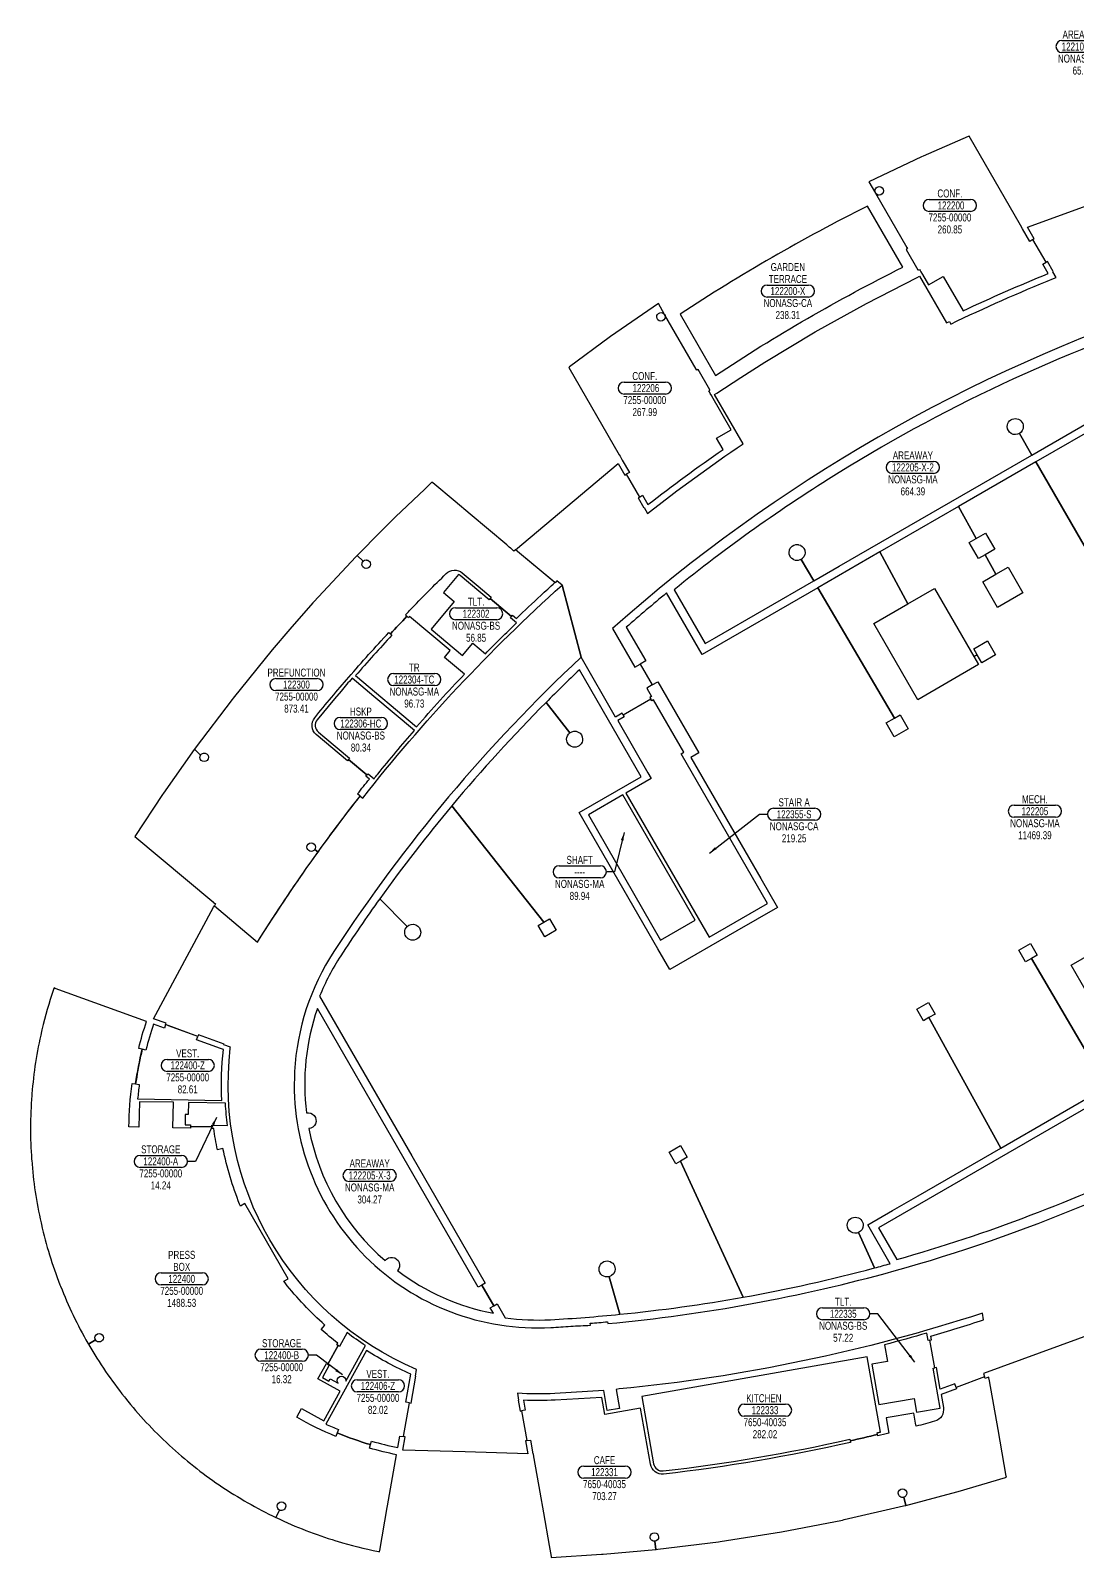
# Model space of a CAD drawing. Extents: x -1739 to 1408, y 4945 to 7308.
# Drawn here: x -1739 to -169, y 4945 to 7235 of the extents above; entities that cross this region are included whole.
import ezdxf
from ezdxf.enums import TextEntityAlignment as Align

# ---------------------------------------------------------------- set-up
doc = ezdxf.new("R2010")
doc.units = 0
doc.header["$LTSCALE"] = 48
doc.header["$MEASUREMENT"] = 0
doc.layers.get('0').update_dxf_attribs({"linetype": 'CONTINUOUS'})
for name, color, linetype in [('AREA', 3, 'CONTINUOUS'), ('AREA2', 1, 'CONTINUOUS'), ('COSTC', 6, 'CONTINUOUS'), ('PLINE2', 5, 'CONTINUOUS'), ('ROOMNA', 4, 'CONTINUOUS'), ('ROOMNO', 4, 'CONTINUOUS'), ('ROOMOV', 4, 'CONTINUOUS')]:
    doc.layers.add(name, color=color, linetype=linetype)
doc.dimstyles.get("Standard").update_dxf_attribs({"dimtxt": 0.18, "dimasz": 12, "dimexe": 0.18, "dimexo": 0.0625, "dimgap": 0.09, "dimtad": 0, "dimtih": 1, "dimtoh": 1, "dimdec": 4, "dimzin": 0, "dimtxsty": 'STANDARD', "dimcen": 0.09, "dimazin": 3, "dimtfac": 1, "dimtdec": 4, "dimtofl": 0, "dimtmove": 0, "dimatfit": 3, "dimtolj": 1, "dimtzin": 0})

# ---------------------------------------------------------------- blocks, each defined once
blk = doc.blocks.new('ROOM')
at = {"layer": 'ROOMOV'}
for p, q in [((-31, 9), (31, 9)), ((31, -9), (-31, -9))]:
    blk.add_line(p, q, dxfattribs=at)
for centre, start, end in [((-31, 0), 90, 270), ((31, 0), 270, 90)]:
    blk.add_arc(centre, 9.04, start, end, dxfattribs=at)
at = {"width": 0.75, "flags": 1}
for tag, p in [('FLTYPE', (-60, -48)), ('FLFIN', (-60, -36)), ('USER1', (60, -48)), ('ICRA', (60, -36)), ('FLCOND', (-60, -60)), ('USER2', (60, -60)), ('WLTYPE', (-60, -84)), ('WLFIN', (-60, -72)), ('BLDG', (-24, -84)), ('SITE', (-24, -72)), ('UCODE', (24, -72)), ('UDESC', (24, -84)), ('USER3', (60, -72)), ('USER4', (60, -84)), ('WLCOND', (-60, -96)), ('CLFIN', (-60, -108)), ('COSTCD', (-24, -108)), ('FLR', (-24, -96)), ('FCODE', (24, -96)), ('FDESC', (24, -108)), ('USER5', (60, -96)), ('USER6', (60, -108)), ('CLCOND', (-60, -132)), ('CLTYPE', (-60, -120)), ('DEPTD', (-24, -120)), ('RDES', (-24, -132)), ('CONTACT', (24, -132)), ('DIVISION', (24, -120)), ('USER7', (60, -120)), ('USER8', (60, -132)), ('CLHT', (-60, -144)), ('BASE', (-60, -156)), ('CHDATE', (-24, -144)), ('CBACK', (-24, -156)), ('PRCONTACT', (24, -156)), ('OCCUP', (24, -144)), ('BLOCK2', (60, -156)), ('BLOCK', (60, -144))]:
    blk.add_attdef(tag, text='', height=6, dxfattribs=at).set_placement(p, align=Align.MIDDLE_CENTER)
at = {"layer": 'AREA', "width": 0.75}
blk.add_attdef('AREA', text='', height=12, dxfattribs=at).set_placement((0, -36), align=Align.MIDDLE_CENTER)
at = {"layer": 'AREA2', "width": 0.75}
blk.add_attdef('AREA2', text='', height=12, dxfattribs=at).set_placement((0, -36), align=Align.MIDDLE_CENTER)
at = {"layer": 'COSTC', "width": 0.75}
blk.add_attdef('COSTC', text='', height=12, dxfattribs=at).set_placement((0, -18), align=Align.MIDDLE_CENTER)
at = {"layer": 'ROOMNA', "width": 0.75}
for tag, p in [('RMNAA', (0, 54)), ('RMNAC', (0, 18)), ('RMNAB', (0, 36))]:
    blk.add_attdef(tag, text='', height=12, dxfattribs=at).set_placement(p, align=Align.MIDDLE_CENTER)
at = {"layer": 'ROOMNO', "width": 0.75}
blk.add_attdef('RMNU', text='', height=12, dxfattribs=at).set_placement((0, 0), align=Align.MIDDLE_CENTER)

msp = doc.modelspace()

# ---------------------------------------------------------------- linework, layer by layer
at = {"layer": 'PLINE2', "color": 6}
for points in [[(-235.8, 6921.9), (-240.6, 6919.1), (-251.4, 6937.7), (-251.4, 6937.7), (-254.7, 6943.4), (-254.7, 6943.4), (-331.6, 7076.7), (-332.8, 7076.2), (-400.7, 7046.7), (-402.8, 7045.7), (-481.8, 7008.2), (-472.1, 6991.4), (-471.9, 6991.6, -0.577355), (-466.3, 7001.2, -1), (-466.3, 6988.4, -0.267945), (-471.9, 6991.6), (-472.1, 6991.4), (-424.9, 6909.7), (-424.9, 6909.7), (-424.1, 6908.3), (-425.7, 6907.3), (-425.5, 6906.9), (-425.8, 6906.7), (-408.3, 6876.4), (-408, 6876.6), (-407.7, 6876.2), (-406.1, 6877.1), (-405.2, 6875.6), (-405.2, 6875.6), (-404, 6873.5), (-401.6, 6869.3), (-401.6, 6869.4), (-392.7, 6853.9), (-370.6, 6866.6), (-340.7, 6814.8, -0.013839), (-212.8, 6870.9), (-220.9, 6884.9), (-216.1, 6887.7)], [(-484.1, 6971.9, 0.014872), (-627, 6895, 0.014872), (-765, 6809.8), (-712, 6718, -0.015473), (-574.1, 6803.4, -0.015471), (-431.2, 6880.2)], [(-737.7, 6726.7), (-738, 6726.5), (-738.3, 6726.9), (-739.9, 6726), (-740.8, 6727.5), (-788.2, 6809.6), (-788.4, 6809.4, -0.15168), (-787.3, 6805.8, -1), (-800.1, 6805.8, -0.736593), (-788.4, 6809.4), (-788.2, 6809.6), (-797.6, 6825.9), (-869.6, 6776.2), (-871.5, 6774.9), (-930.7, 6731), (-932, 6730), (-931.9, 6729.8), (-856.3, 6599), (-856.3, 6599), (-855, 6596.8), (-855, 6596.8), (-851.7, 6591), (-851.7, 6591), (-841, 6572.4), (-845.8, 6569.7), (-826, 6535.5), (-821.2, 6538.2), (-813.2, 6524.3, -0.013839), (-700.6, 6607), (-710.3, 6623.8), (-688.3, 6636.5), (-717.4, 6687), (-717.5, 6687.2), (-719.8, 6691.1), (-721, 6693.3), (-721, 6693.3), (-721.9, 6694.8), (-720.3, 6695.7), (-720.5, 6696.2), (-720.2, 6696.4)], [(-1025, 6463.7), (-1080, 6509.8), (-1102.6, 6528.8), (-1136, 6556.8), (-1137.2, 6557.9), (-1138.5, 6556.7), (-1148.1, 6547.6), (-1191.9, 6506), (-1193.5, 6504.4), (-1213.2, 6484.5), (-1249.5, 6448), (-1240.4, 6439.3), (-1239.9, 6439.6), (-1238.3, 6440.7), (-1237.8, 6440.8), (-1235.8, 6441.2), (-1235.3, 6441.1), (-1233.4, 6440.7), (-1232.9, 6440.4), (-1231.3, 6439.3), (-1231, 6438.9), (-1229.9, 6437.3), (-1229.8, 6436.7), (-1229.4, 6434.8), (-1229.5, 6434.3), (-1229.9, 6432.4), (-1230.2, 6431.9), (-1231.3, 6430.3), (-1231.7, 6430), (-1233.4, 6428.9), (-1233.9, 6428.8), (-1235.8, 6428.4), (-1236.3, 6428.5), (-1238.3, 6428.9), (-1238.7, 6429.2), (-1240.3, 6430.3), (-1240.6, 6430.7), (-1241.7, 6432.4), (-1241.8, 6432.9), (-1242.2, 6434.8), (-1242.1, 6435.3), (-1241.7, 6437.3), (-1241.4, 6437.7), (-1240.4, 6439.2), (-1249.5, 6448), (-1249.9, 6447.6), (-1251.6, 6445.8), (-1314.2, 6378.5), (-1315.8, 6376.7), (-1350.1, 6337.2), (-1350.1, 6337.2), (-1376.9, 6306.4), (-1435.5, 6234), (-1437, 6232.2), (-1492.3, 6158.9), (-1493.2, 6157.7), (-1484.3, 6148.5, -0.060576), (-1483.3, 6149.8), (-1483.3, 6149.8), (-1483.3, 6149.8, -0.098485), (-1481.2, 6151.1), (-1481.2, 6151.1), (-1481.2, 6151.1, -0.098484), (-1478.8, 6151.6), (-1478.8, 6151.6), (-1478.8, 6151.6, -0.098485), (-1476.3, 6151.1), (-1476.3, 6151.1), (-1476.3, 6151.1, -0.098486), (-1474.3, 6149.8), (-1474.3, 6149.8), (-1474.3, 6149.8, -0.098489), (-1472.9, 6147.7), (-1472.9, 6147.7), (-1472.9, 6147.7, -0.098491), (-1472.4, 6145.2, -1), (-1485.2, 6145.2), (-1485.2, 6145.2), (-1485.2, 6145.2, -0.098489), (-1484.7, 6147.7), (-1484.7, 6147.7), (-1484.7, 6147.7, -0.037686), (-1484.3, 6148.5), (-1493.2, 6157.7), (-1493.7, 6157), (-1539.7, 6091.5), (-1539.7, 6091.5), (-1541.1, 6089.4), (-1541.1, 6089.5), (-1582.8, 6026.6), (-1467.4, 5930), (-1465.5, 5928.3), (-1465.5, 5928.3, 0.234588), (-1465.3, 5928.1), (-1465.3, 5928.1), (-1462, 5925.4), (-1463.5, 5922.6), (-1398.6, 5868.2, -0.016142), (-1308, 6003.2), (-1313.1, 6006.8, -0.728423), (-1324.7, 6010.5, -1), (-1311.9, 6010.5, -0.157124), (-1313.1, 6006.8), (-1308, 6003.2, -0.010434), (-1244.9, 6087.2), (-1248.7, 6090.4, -0.002812), (-1231.1, 6112.7), (-1236.2, 6117), (-1234.7, 6118.9), (-1262.2, 6142), (-1263.8, 6140.1), (-1310.7, 6179.5, -0.410237), (-1313.1, 6204.6), (-1313.1, 6204.6, -0.007506), (-1262, 6265.4), (-1262, 6265.4, -0.008528), (-1201.7, 6332.6), (-1199.5, 6330.5, -0.003406), (-1174.8, 6356.7), (-1177, 6358.8, -0.000831), (-1171, 6365.2, -0.003837), (-1142.6, 6394.2, -0.003562), (-1115.9, 6420.8, -0.386143), (-1091.7, 6421.8), (-1068.1, 6401.9), (-1048.3, 6385.3), (-1049.9, 6383.5), (-1017.7, 6356.5), (-1016.2, 6358.3), (-1010.5, 6353.6, -0.004975), (-973.9, 6388, -0.002825), (-952.9, 6407.2), (-1011.8, 6456.6), (-1014.2, 6454.6), (-1019.1, 6458.7, 0.262687), (-1019.4, 6459), (-1021.2, 6460.5), (-1021.2, 6460.5), (-1025, 6463.7)], [(-1049.9, 6383.5), (-1051.5, 6381.6), (-1094.9, 6418, 0.053398), (-1097.2, 6419.6), (-1120.1, 6392.2), (-1104, 6378.7), (-1138.5, 6337.5), (-1091.5, 6298.1), (-1076.1, 6316.4), (-1057.1, 6300.6, -0.006552), (-1010.2, 6347), (-1019.3, 6354.6), (-1017.7, 6356.5)], [(-1118.4, 6295.1), (-1109.8, 6305.4), (-1170.7, 6356.6, 0.000255), (-1172.6, 6354.6), (-1174.8, 6356.7, 0.003406), (-1199.5, 6330.5), (-1197.3, 6328.4, 0.007724), (-1251.8, 6267.8), (-1160.3, 6191.1, -0.010591), (-1088.4, 6269.9)], [(-1163.4, 6185.6), (-1224.2, 6236.6), (-1256.8, 6264, 0.002437), (-1273.6, 6244.5), (-1283.3, 6233), (-1309.3, 6201.6, 0.410103), (-1307.6, 6183.2), (-1298, 6175.2), (-1260.7, 6143.9), (-1262.2, 6142), (-1234.7, 6118.9), (-1233.1, 6120.7), (-1224.1, 6113.2, -0.000892), (-1218.4, 6120.1, -0.008493)], [(-467.3, 5439.6), (-439.9, 5392.1, 0.043975), (-46.2, 5541.8, 0.039452), (279.9, 5732.9, 0.040844), (581.6, 5982.1), (575.3, 5993), (580.5, 5996), (562.5, 6027.2), (557.3, 6024.2), (554.3, 6029.4)], [(-1357.5, 5357), (-1359.4, 5359.5), (-1353, 5363.2), (-1418, 5475.8), (-1424.4, 5472.1), (-1425.6, 5475), (-1425.6, 5475, -0.045344), (-1450.6, 5558.4), (-1459, 5556.7, -0.01649), (-1464.4, 5588.5), (-1467.4, 5588.5), (-1467.3, 5591), (-1499.3, 5591.6), (-1499.4, 5589.2), (-1525.6, 5589.7), (-1524.8, 5627.8), (-1575.8, 5628.7), (-1576.6, 5590.7), (-1591.6, 5591, -0.032694), (-1587, 5656), (-1581.6, 5655.3, -0.026839), (-1571.7, 5707.3), (-1577, 5708.7, -0.020935), (-1565.3, 5748.8), (-1565.3, 5748.8), (-1565.3, 5748.8), (-1702.4, 5798.7), (-1704, 5799.3), (-1704.8, 5797.1, 0.02431), (-1722.1, 5736.6), (-1722.7, 5734.2, 0.036628), (-1737.2, 5640.5), (-1737.4, 5638, 0.037074), (-1737.6, 5542.2), (-1737.5, 5540.8, 0.036628), (-1723.5, 5447.1), (-1723, 5444.7, 0.036628), (-1695.2, 5354.1), (-1694.2, 5351.8, 0.036641), (-1653.2, 5266.4), (-1653.2, 5266.4), (-1652.2, 5264.8), (-1641.7, 5271.3, -0.1401), (-1642.7, 5274.7, -1), (-1629.9, 5274.7, -0.754232), (-1641.7, 5271.3), (-1652.2, 5264.8), (-1651.9, 5264.2), (-1651.9, 5264.2, 0.036641), (-1598.5, 5186), (-1597, 5184, 0.03707), (-1531.6, 5113.9), (-1530.6, 5113), (-1530.6, 5113, 0.036726), (-1456.3, 5053.9), (-1456.3, 5053.9), (-1454.3, 5052.6), (-1454.3, 5052.6, 0.037091), (-1371.1, 5005), (-1365.7, 5016.2, -0.287254), (-1369.3, 5021.9, -1), (-1356.5, 5021.9, -0.553695), (-1365.7, 5016.2), (-1371.1, 5005), (-1369.9, 5004.4), (-1369.9, 5004.4, 0.036726), (-1281.4, 4970.1), (-1281.4, 4970.1), (-1279.2, 4969.4), (-1279.2, 4969.4, 0.024552), (-1217.6, 4954.1), (-1215.9, 4953.7), (-1215.5, 4955.5), (-1215.5, 4955.5), (-1204.2, 5020.1), (-1204.2, 5020.1), (-1203.7, 5022.5), (-1203.7, 5022.5), (-1190.2, 5099.1), (-1190.2, 5099.2, -0.020935), (-1230.8, 5109.1), (-1229.3, 5114.4, -0.026839), (-1279.3, 5131.8), (-1281.4, 5126.7, -0.032694), (-1340, 5155.3), (-1332.8, 5168.4), (-1299.4, 5150), (-1274.8, 5194.7), (-1308.2, 5213.1), (-1295.5, 5236.1), (-1293.4, 5234.9), (-1277.9, 5262.9), (-1280, 5264.1), (-1278.6, 5266.7, -0.016491), (-1303.4, 5287.2), (-1297.7, 5293.7, -0.045344)], [(-1309, 5768.5, 0.114056), (-1325.5, 5611.9, -1.060557), (-1321.8, 5588.3, 0.168081), (-1207.5, 5390.3, -1.058918), (-1188.9, 5375.3, 0.11406), (-1045, 5311.3), (-1049.8, 5319.5), (-1044.6, 5322.5), (-1062.6, 5353.7), (-1067.8, 5350.7)], [(-1532.1, 5742.6), (-1536.6, 5744.3), (-1538.5, 5739), (-1554.9, 5745, 0.020801), (-1566.3, 5706), (-1571.7, 5707.3, 0.00548), (-1574.1, 5696.8, 0.021355), (-1581.6, 5655.3), (-1576.1, 5654.6, 0.011097), (-1578.6, 5633), (-1452.3, 5630.7, -0.040277), (-1450, 5706.9), (-1454.2, 5708.4), (-1454.2, 5708.4), (-1490.1, 5721.4), (-1488.2, 5726.7)], [(-1447, 5626.4), (-1502.5, 5627.4), (-1502.9, 5609.4), (-1507.1, 5609.5), (-1507.4, 5594.2), (-1499.3, 5594), (-1499.3, 5591.6), (-1467.3, 5591), (-1467.3, 5593.4), (-1443.8, 5593, -0.017908)], [(-1237.1, 5262.8, -0.017932), (-1264.4, 5282.3), (-1275.8, 5261.7), (-1277.9, 5262.9), (-1293.4, 5234.9), (-1291.2, 5233.7), (-1301.5, 5215), (-1291.7, 5209.6), (-1289.7, 5213.1), (-1277.8, 5206.5, -0.173584), (-1279.3, 5210.5, -1), (-1266.5, 5210.5, -0.041205), (-1266.6, 5209.5)], [(-385.5, 5229.1), (-383.1, 5229.5), (-390.4, 5270.9), (-392.8, 5270.4), (-394.8, 5281.6, -0.006477), (-458.4, 5264.1), (-454, 5239), (-477.6, 5234.9), (-467, 5174.3), (-414, 5183.7), (-410.4, 5163), (-375, 5169.2)], [(-1168.9, 5220, -0.039925), (-1235.4, 5255.7), (-1296.5, 5145.2, 0.010754), (-1277.3, 5136.9), (-1279.3, 5131.8, 0.026839), (-1229.3, 5114.4), (-1227.8, 5119.6, 0.020801), (-1188.3, 5110), (-1185.3, 5127.2), (-1179.8, 5126.3), (-1170.8, 5177), (-1176.3, 5178)], [(-484.5, 5245.9), (-822.5, 5186.3), (-804.7, 5085.6, 0.395507), (-790.3, 5074.9, 0.026865), (-510.5, 5122.4), (-509.9, 5120.1, 0.003969), (-469, 5129.6), (-469.6, 5132, 0.000478), (-464.7, 5133.2)], [(-425, 5041.5, -0.340538), (-429.7, 5035.3), (-426.5, 5023.1), (-350, 5043.3), (-347.8, 5043.9), (-277.1, 5064.8), (-275.5, 5065.3), (-275.8, 5067), (-288.1, 5136.9), (-301, 5210.1), (-301.8, 5214.4), (-302, 5215.7), (-305.2, 5214.6), (-307.5, 5213.7), (-308.3, 5215.8), (-351, 5200.2), (-350.3, 5198.1), (-373.6, 5189.6), (-370.2, 5170.2, -0.390417), (-383.3, 5149.4, -0.002711), (-411, 5141.9), (-411.9, 5146.7), (-411.9, 5146.7), (-414.5, 5161.6), (-455.8, 5154.3), (-451.8, 5131.4, -0.001616), (-468.4, 5127.3), (-469, 5129.6, -0.003969), (-509.9, 5120.1), (-509.3, 5117.7, -0.026873), (-789.7, 5070.1, -0.397774), (-809.5, 5084.9), (-824.4, 5169.1), (-878.1, 5159.7), (-882.6, 5185.2), (-952.6, 5181.1, -0.024956), (-999.8, 5180.8), (-997.2, 5166), (-1000.6, 5165.5), (-1000.6, 5165.3), (-1002.7, 5165), (-994.8, 5120.3), (-989.3, 5121.2), (-985.7, 5100.3), (-985.6, 5100.3), (-984.9, 5096.1), (-984.4, 5093.3), (-975.6, 5042.9), (-970.1, 5012), (-961.5, 4962.8), (-958.6, 4946.7), (-958.3, 4945.1), (-883.1, 4949.8), (-880.6, 4950), (-801.6, 4957), (-803, 4969.5, -0.445464), (-810, 4975.8, -1), (-797.2, 4975.8, -0.383639), (-803, 4969.5), (-801.6, 4957), (-801.1, 4957), (-798.6, 4957.3), (-707.5, 4968.6), (-705.1, 4968.9), (-613.1, 4983.5), (-613.1, 4983.5), (-521.7, 5001.2), (-519.2, 5001.8), (-429.9, 5022.3), (-427.2, 5022.9), (-426.5, 5023.1), (-429.7, 5035.3, -0.491938), (-437.8, 5041.5, -1)]]:
    msp.add_lwpolyline(points, format="xyb", close=True, dxfattribs=at)
for points in [[(-19.6, 6826.1, 0.102254), (-866.6, 6338.2), (-833.1, 6280.2), (-824.8, 6284.9), (-806.8, 6253.7), (-815.1, 6249), (-807.7, 6236.3), (-810.2, 6234.8), (-808.9, 6232.6), (-850.5, 6208.6), (-852, 6211.3), (-861.7, 6205.7), (-913.5, 6295.5), (-942, 6403.5), (-949.8, 6410), (-952.4, 6406.8), (-1011.8, 6456.6), (-857.8, 6585.9), (-847.8, 6568.5), (-845.8, 6569.7), (-826, 6535.5), (-828, 6534.3), (-819.4, 6519.4), (-818.9, 6519.8), (-813.9, 6511, -0.017648), (-670.5, 6615.5), (-691.8, 6652.5), (-713.2, 6689.5), (-713.2, 6689.5), (-709.7, 6691.5), (-673.9, 6714.8), (-638.1, 6738), (-562.5, 6783.4), (-485.5, 6826.1), (-409.4, 6864.9), (-405.8, 6866.9), (-365.3, 6796.7), (-360.9, 6798.8), (-358.8, 6795.1, -0.016739), (-205, 6863.3), (-201, 6864.9), (-206, 6873.6), (-205.5, 6873.8), (-214.1, 6888.8), (-216.1, 6887.7), (-235.8, 6921.9), (-233.9, 6923), (-233.9, 6923), (-243.9, 6940.3), (-59.4, 7007.4)], [(12, 6819.8, 0.06201), (-526.6, 6572.3, 0.031662), (-774, 6396.4), (-727.5, 6315.8), (-713.6, 6323.8), (-564.6, 6409.8), (-583.6, 6442.1), (-584.6, 6441.4), (-585.2, 6441.2), (-587.9, 6440.4), (-588.5, 6440.4), (-591.3, 6440.4), (-591.9, 6440.6), (-594.6, 6441.4), (-595.1, 6441.7), (-597.5, 6443.2), (-597.9, 6443.7), (-599.7, 6445.8), (-600, 6446.4), (-601.1, 6448.9), (-601.2, 6449.5), (-601.6, 6452.3), (-601.1, 6455.7), (-600.9, 6456.2), (-599.7, 6458.8), (-599.3, 6459.2), (-597.5, 6461.4), (-597, 6461.7), (-594.6, 6463.2), (-594, 6463.4), (-591.3, 6464.2), (-590.7, 6464.2), (-587.9, 6464.2), (-587.4, 6464), (-584.6, 6463.2), (-584.1, 6462.9), (-581.8, 6461.4), (-581.4, 6460.9), (-579.5, 6458.8), (-579.3, 6458.3), (-578.1, 6455.7), (-578, 6455.1), (-577.6, 6452.3), (-577.7, 6451.7), (-578.1, 6448.9), (-578.3, 6448.4), (-579.5, 6445.8), (-579.9, 6445.4), (-581.8, 6443.2), (-582.2, 6442.9), (-583.6, 6442.1), (-564.6, 6409.8), (-526.6, 6431.7), (-237.6, 6598.6), (-256.2, 6630.9, -0.577751), (-274.3, 6641.3, -1), (-250.3, 6641.3, -0.267627), (-256.2, 6630.9), (-237.6, 6598.6), (30.6, 6753.5)], [(-118, 6392.1), (-231.5, 6588.3), (-347.5, 6521.3), (-321, 6473.4), (-307, 6481.5), (-293, 6457.2), (-307.5, 6448.9), (-291.4, 6419.8), (-272.9, 6430.5), (-250.8, 6392.1), (-289.1, 6370), (-311.2, 6408.3), (-291.4, 6419.8), (-307.5, 6448.9), (-317.3, 6443.2), (-331.3, 6467.5), (-321, 6473.4), (-347.5, 6521.3), (-465.4, 6453.2), (-423.3, 6375.5), (-383.3, 6398.6), (-324.3, 6296.4), (-319.6, 6298.8), (-324.7, 6307.7), (-303.9, 6319.7), (-291.9, 6298.9), (-312.7, 6286.9), (-319.6, 6298.8), (-324.3, 6296.4), (-317.3, 6284.3), (-408.4, 6231.7), (-474.4, 6346), (-423.3, 6375.5), (-465.4, 6453.2), (-558.5, 6399.5), (-443.6, 6204), (-435.2, 6208.9), (-423.2, 6188.1), (-444, 6176.1), (-456, 6196.9), (-443.6, 6204), (-558.5, 6399.5), (-731.9, 6299.4), (-731.9, 6299.4), (-785.2, 6391.7, 0.008272), (-845.9, 6340.3), (-816.6, 6289.7), (-824.8, 6284.9), (-806.8, 6253.7), (-798.6, 6258.5), (-737.1, 6151.9), (-748.8, 6145.1), (-643.8, 5963.3), (-618.9, 5920.1), (-680, 5884.8), (-780.2, 5827), (-798.2, 5858.2), (-916.2, 6062.6), (-823.5, 6116.1), (-916, 6276.4, 0.00726), (-966, 6227.6), (-930.5, 6181.9, -0.623777), (-911.2, 6172.4, -1), (-935.2, 6172.4, -0.231696), (-930.5, 6181.9), (-966, 6227.6, 0.021811), (-1107.2, 6072.7), (-969.4, 5898.2), (-960.8, 5903.2), (-950.8, 5885.8), (-968.1, 5875.8), (-978.1, 5893.2), (-969.4, 5898.2), (-1107.2, 6072.7, 0.01838), (-1215.4, 5933.1), (-1174.5, 5891.4, -0.664882), (-1154.1, 5882.9, -1), (-1178.1, 5882.9, -0.201287), (-1174.5, 5891.4), (-1215.4, 5933.1, 0.010802), (-1274.1, 5847.4, 0.048485), (-1305.7, 5786.8), (-1167.5, 5547.4), (-1057.4, 5356.7), (-1062.6, 5353.7), (-1044.6, 5322.5), (-1039.4, 5325.5), (-1027.3, 5304.7, 0.048333), (-959.3, 5301.7, 0.010813), (-855.6, 5309.8), (-871.3, 5366.2, -0.496017), (-886.5, 5377.8, -1), (-862.5, 5377.8, -0.336883), (-871.3, 5366.2), (-855.6, 5309.8, 0.019473), (-670.2, 5335.5), (-764.5, 5539.6), (-771.6, 5535.5), (-781.6, 5552.8), (-764.3, 5562.8), (-754.3, 5545.5), (-764.5, 5539.6), (-670.2, 5335.5, 0.020965), (-473.5, 5379.3), (-497.3, 5432.5, -0.543764), (-514.3, 5443.4, -1), (-490.3, 5443.4, -0.295535), (-497.3, 5432.5), (-473.5, 5379.3, 0.002531), (-450, 5385.7), (-483.7, 5444), (-446.4, 5465.5), (-408.1, 5487.6), (-408.1, 5487.6), (-284.1, 5559.2), (-391.8, 5754.8), (-400.1, 5750), (-410.1, 5767.3), (-392.7, 5777.3), (-382.7, 5760), (-391.8, 5754.8), (-284.1, 5559.2), (-124.8, 5651.2), (-238, 5843.6), (-246.8, 5838.5), (-256.8, 5855.8), (-239.5, 5865.8), (-229.5, 5848.5), (-238, 5843.6), (-124.8, 5651.2)], [(-111.5, 5293.4), (-310.2, 5221.1), (-308.3, 5215.8), (-351, 5200.2), (-352.9, 5205.4), (-375, 5197.4), (-380.7, 5229.9), (-383.1, 5229.5), (-390.4, 5270.9), (-388, 5271.3), (-389, 5277.2, 0.008213), (-309.8, 5301.6), (-311.6, 5311.5, -0.054789), (-856.2, 5197.9), (-861, 5197.1), (-856, 5168.5), (-874.2, 5165.4), (-879.4, 5195.4), (-953.1, 5191.1, -0.030161), (-1009.1, 5191.4), (-1007.3, 5181.2), (-1007.8, 5181.1), (-1004.9, 5164.7), (-1002.7, 5165.1), (-994.8, 5120.3), (-997.1, 5119.9), (-993.6, 5100.6), (-1087.3, 5103.4), (-1181.1, 5106.2), (-1177.6, 5125.9), (-1179.8, 5126.3), (-1170.8, 5177), (-1168.6, 5176.6), (-1161.5, 5216.8), (-1162, 5217.1), (-1160.3, 5227.2, -0.333735), (-1439.6, 5709), (-1439.4, 5710.7), (-1449.1, 5714.2), (-1449, 5714.8), (-1487.4, 5728.8), (-1488.2, 5726.7), (-1536.6, 5744.3), (-1535.8, 5746.4), (-1554.6, 5753.2), (-1464.6, 5920.5), (-1463.5, 5922.6), (-1398.6, 5868.2, -0.02658), (-1244.9, 6087.2), (-1240.9, 6084.1, -0.043589), (-942, 6403.5), (-913.5, 6295.5, 0.059919), (-1284.3, 5853.8, 0.131941), (-1343.2, 5674, 0.446679), (-958.7, 5290, 0.003307), (-929.1, 5291.8, -0.007146), (-899.5, 5293.4), (-899.7, 5296.4, 0.002687), (-873.8, 5298.6), (-873.4, 5295.8, 0.044327), (-444.2, 5374.8, 0.125996), (594.1, 5972.4, 0.043611)]]:
    msp.add_lwpolyline(points, format="xyb", dxfattribs=at)
for points in [[(-127.1, 6648.5), (-231.5, 6588.3), (-118, 6392.1)], [(-118.4, 5729.5), (-178.4, 5833.4), (-73.4, 5894.1)]]:
    msp.add_lwpolyline(points, dxfattribs=at)
for points in [[(-763.6, 6150.7), (-759.6, 6153), (-804.9, 6231.4), (-807.4, 6230), (-808.9, 6232.6), (-850.5, 6208.6), (-848.9, 6206), (-858.6, 6200.4), (-813.3, 6122), (-808.3, 6113.3), (-846.3, 6091.4), (-721.6, 5875.5), (-633.9, 5926.2)], [(-850.8, 6088.8), (-902.5, 6058.9), (-794.2, 5871.2), (-742.4, 5901.1)]]:
    msp.add_lwpolyline(points, close=True, dxfattribs=at)

# ---------------------------------------------------------------- block references
at = {"layer": 'ROOMNO'}
ref = msp.add_blockref('ROOM', (-161.3, 7211.3), dxfattribs=at)
ref.add_attrib('RMNU', '122100-X-1', dxfattribs={"height": 12, "width": 0.75}).set_placement((-161.3, 7211.3), align=Align.MIDDLE_CENTER)
ref.add_attrib('RMNAC', 'AREAWAY', dxfattribs={"layer": 'ROOMNA', "height": 12, "width": 0.75}).set_placement((-161.3, 7229.3), align=Align.MIDDLE_CENTER)
ref.add_attrib('COSTC', 'NONASG-MA', dxfattribs={"layer": 'COSTC', "height": 12, "width": 0.75}).set_placement((-161.3, 7193.3), align=Align.MIDDLE_CENTER)
ref.add_attrib('AREA2', '65.97', dxfattribs={"layer": 'AREA2', "height": 12, "width": 0.75}).set_placement((-161.3, 7175.3), align=Align.MIDDLE_CENTER)
ref = msp.add_blockref('ROOM', (-360.4, 6973), dxfattribs=at)
ref.add_attrib('RMNU', ' 122200', dxfattribs={"height": 12, "width": 0.75}).set_placement((-360.4, 6973), align=Align.MIDDLE_CENTER)
ref.add_attrib('RMNAC', 'CONF.', dxfattribs={"layer": 'ROOMNA', "height": 12, "width": 0.75}).set_placement((-360.4, 6991), align=Align.MIDDLE_CENTER)
ref.add_attrib('COSTC', '7255-00000', dxfattribs={"layer": 'COSTC', "height": 12, "width": 0.75}).set_placement((-360.4, 6955), align=Align.MIDDLE_CENTER)
ref.add_attrib('AREA2', '260.85', dxfattribs={"layer": 'AREA2', "height": 12, "width": 0.75}).set_placement((-360.4, 6937), align=Align.MIDDLE_CENTER)
ref = msp.add_blockref('ROOM', (-603.4, 6844.6), dxfattribs=at)
ref.add_attrib('RMNU', '122200-X', dxfattribs={"height": 12, "width": 0.75}).set_placement((-603.4, 6844.6), align=Align.MIDDLE_CENTER)
ref.add_attrib('RMNAB', 'GARDEN', dxfattribs={"layer": 'ROOMNA', "height": 12, "width": 0.75}).set_placement((-603.4, 6880.6), align=Align.MIDDLE_CENTER)
ref.add_attrib('RMNAC', 'TERRACE', dxfattribs={"layer": 'ROOMNA', "height": 12, "width": 0.75}).set_placement((-603.4, 6862.6), align=Align.MIDDLE_CENTER)
ref.add_attrib('COSTC', 'NONASG-CA', dxfattribs={"layer": 'COSTC', "height": 12, "width": 0.75}).set_placement((-603.4, 6826.6), align=Align.MIDDLE_CENTER)
ref.add_attrib('AREA2', '238.31', dxfattribs={"layer": 'AREA2', "height": 12, "width": 0.75}).set_placement((-603.4, 6808.6), align=Align.MIDDLE_CENTER)
ref = msp.add_blockref('ROOM', (-818, 6699.1), dxfattribs=at)
ref.add_attrib('RMNU', ' 122206', dxfattribs={"height": 12, "width": 0.75}).set_placement((-818, 6699.1), align=Align.MIDDLE_CENTER)
ref.add_attrib('RMNAC', 'CONF.', dxfattribs={"layer": 'ROOMNA', "height": 12, "width": 0.75}).set_placement((-818, 6717.1), align=Align.MIDDLE_CENTER)
ref.add_attrib('COSTC', '7255-00000', dxfattribs={"layer": 'COSTC', "height": 12, "width": 0.75}).set_placement((-818, 6681.1), align=Align.MIDDLE_CENTER)
ref.add_attrib('AREA2', '267.99', dxfattribs={"layer": 'AREA2', "height": 12, "width": 0.75}).set_placement((-818, 6663.1), align=Align.MIDDLE_CENTER)
ref = msp.add_blockref('ROOM', (-415.9, 6580.1), dxfattribs=at)
ref.add_attrib('RMNU', '122205-X-2', dxfattribs={"height": 12, "width": 0.75}).set_placement((-415.9, 6580.1), align=Align.MIDDLE_CENTER)
ref.add_attrib('RMNAC', 'AREAWAY', dxfattribs={"layer": 'ROOMNA', "height": 12, "width": 0.75}).set_placement((-415.9, 6598.1), align=Align.MIDDLE_CENTER)
ref.add_attrib('COSTC', 'NONASG-MA', dxfattribs={"layer": 'COSTC', "height": 12, "width": 0.75}).set_placement((-415.9, 6562.1), align=Align.MIDDLE_CENTER)
ref.add_attrib('AREA2', '664.39', dxfattribs={"layer": 'AREA2', "height": 12, "width": 0.75}).set_placement((-415.9, 6544.1), align=Align.MIDDLE_CENTER)
ref = msp.add_blockref('ROOM', (-1071, 6360.6), dxfattribs=at)
ref.add_attrib('RMNU', '122302', dxfattribs={"height": 12, "width": 0.75}).set_placement((-1071, 6360.6), align=Align.MIDDLE_CENTER)
ref.add_attrib('RMNAC', 'TLT.', dxfattribs={"layer": 'ROOMNA', "height": 12, "width": 0.75}).set_placement((-1071, 6378.6), align=Align.MIDDLE_CENTER)
ref.add_attrib('COSTC', 'NONASG-BS', dxfattribs={"layer": 'COSTC', "height": 12, "width": 0.75}).set_placement((-1071, 6342.6), align=Align.MIDDLE_CENTER)
ref.add_attrib('AREA2', '56.85', dxfattribs={"layer": 'AREA2', "height": 12, "width": 0.75}).set_placement((-1071, 6324.6), align=Align.MIDDLE_CENTER)
ref = msp.add_blockref('ROOM', (-1340.4, 6254.3), dxfattribs=at)
ref.add_attrib('RMNU', '122300', dxfattribs={"height": 12, "width": 0.75}).set_placement((-1340.4, 6254.3), align=Align.MIDDLE_CENTER)
ref.add_attrib('RMNAC', 'PREFUNCTION', dxfattribs={"layer": 'ROOMNA', "height": 12, "width": 0.75}).set_placement((-1340.4, 6272.3), align=Align.MIDDLE_CENTER)
ref.add_attrib('COSTC', '7255-00000', dxfattribs={"layer": 'COSTC', "height": 12, "width": 0.75}).set_placement((-1340.4, 6236.3), align=Align.MIDDLE_CENTER)
ref.add_attrib('AREA2', '873.41', dxfattribs={"layer": 'AREA2', "height": 12, "width": 0.75}).set_placement((-1340.4, 6218.3), align=Align.MIDDLE_CENTER)
ref = msp.add_blockref('ROOM', (-1163.7, 6261.9), dxfattribs=at)
ref.add_attrib('RMNU', '122304-TC', dxfattribs={"height": 12, "width": 0.75}).set_placement((-1163.7, 6261.9), align=Align.MIDDLE_CENTER)
ref.add_attrib('RMNAC', 'TR', dxfattribs={"layer": 'ROOMNA', "height": 12, "width": 0.75}).set_placement((-1163.7, 6279.9), align=Align.MIDDLE_CENTER)
ref.add_attrib('COSTC', 'NONASG-MA', dxfattribs={"layer": 'COSTC', "height": 12, "width": 0.75}).set_placement((-1163.7, 6243.9), align=Align.MIDDLE_CENTER)
ref.add_attrib('AREA2', '96.73', dxfattribs={"layer": 'AREA2', "height": 12, "width": 0.75}).set_placement((-1163.7, 6225.9), align=Align.MIDDLE_CENTER)
ref = msp.add_blockref('ROOM', (-1243.8, 6195.9), dxfattribs=at)
ref.add_attrib('RMNU', '122306-HC', dxfattribs={"height": 12, "width": 0.75}).set_placement((-1243.8, 6195.9), align=Align.MIDDLE_CENTER)
ref.add_attrib('RMNAC', 'HSKP', dxfattribs={"layer": 'ROOMNA', "height": 12, "width": 0.75}).set_placement((-1243.8, 6213.9), align=Align.MIDDLE_CENTER)
ref.add_attrib('COSTC', 'NONASG-BS', dxfattribs={"layer": 'COSTC', "height": 12, "width": 0.75}).set_placement((-1243.8, 6177.9), align=Align.MIDDLE_CENTER)
ref.add_attrib('AREA2', '80.34', dxfattribs={"layer": 'AREA2', "height": 12, "width": 0.75}).set_placement((-1243.8, 6159.9), align=Align.MIDDLE_CENTER)
ref = msp.add_blockref('ROOM', (-594, 6059.8), dxfattribs=at)
ref.add_attrib('RMNU', '122355-S', dxfattribs={"height": 12, "width": 0.75}).set_placement((-594, 6059.8), align=Align.MIDDLE_CENTER)
ref.add_attrib('RMNAC', 'STAIR A', dxfattribs={"layer": 'ROOMNA', "height": 12, "width": 0.75}).set_placement((-594, 6077.8), align=Align.MIDDLE_CENTER)
ref.add_attrib('COSTC', 'NONASG-CA', dxfattribs={"layer": 'COSTC', "height": 12, "width": 0.75}).set_placement((-594, 6041.8), align=Align.MIDDLE_CENTER)
ref.add_attrib('AREA2', '219.25', dxfattribs={"layer": 'AREA2', "height": 12, "width": 0.75}).set_placement((-594, 6023.8), align=Align.MIDDLE_CENTER)
ref = msp.add_blockref('ROOM', (-232.9, 6064.4), dxfattribs=at)
ref.add_attrib('RMNU', '122205', dxfattribs={"height": 12, "width": 0.75}).set_placement((-232.9, 6064.4), align=Align.MIDDLE_CENTER)
ref.add_attrib('RMNAC', 'MECH.', dxfattribs={"layer": 'ROOMNA', "height": 12, "width": 0.75}).set_placement((-232.9, 6082.4), align=Align.MIDDLE_CENTER)
ref.add_attrib('COSTC', 'NONASG-MA', dxfattribs={"layer": 'COSTC', "height": 12, "width": 0.75}).set_placement((-232.9, 6046.4), align=Align.MIDDLE_CENTER)
ref.add_attrib('AREA2', '11469.39', dxfattribs={"layer": 'AREA2', "height": 12, "width": 0.75}).set_placement((-232.9, 6028.4), align=Align.MIDDLE_CENTER)
ref = msp.add_blockref('ROOM', (-915.6, 5973.4), dxfattribs=at)
ref.add_attrib('RMNU', '----', dxfattribs={"height": 12, "width": 0.75}).set_placement((-915.6, 5973.4), align=Align.MIDDLE_CENTER)
ref.add_attrib('RMNAC', 'SHAFT', dxfattribs={"layer": 'ROOMNA', "height": 12, "width": 0.75}).set_placement((-915.6, 5991.4), align=Align.MIDDLE_CENTER)
ref.add_attrib('COSTC', 'NONASG-MA', dxfattribs={"layer": 'COSTC', "height": 12, "width": 0.75}).set_placement((-915.6, 5955.4), align=Align.MIDDLE_CENTER)
ref.add_attrib('AREA2', '89.94', dxfattribs={"layer": 'AREA2', "height": 12, "width": 0.75}).set_placement((-915.6, 5937.4), align=Align.MIDDLE_CENTER)
ref = msp.add_blockref('ROOM', (-1503.5, 5683.2), dxfattribs=at)
ref.add_attrib('RMNU', '122400-Z', dxfattribs={"height": 12, "width": 0.75}).set_placement((-1503.5, 5683.2), align=Align.MIDDLE_CENTER)
ref.add_attrib('RMNAC', 'VEST.', dxfattribs={"layer": 'ROOMNA', "height": 12, "width": 0.75}).set_placement((-1503.5, 5701.2), align=Align.MIDDLE_CENTER)
ref.add_attrib('COSTC', '7255-00000', dxfattribs={"layer": 'COSTC', "height": 12, "width": 0.75}).set_placement((-1503.5, 5665.2), align=Align.MIDDLE_CENTER)
ref.add_attrib('AREA2', '82.61', dxfattribs={"layer": 'AREA2', "height": 12, "width": 0.75}).set_placement((-1503.5, 5647.2), align=Align.MIDDLE_CENTER)
ref = msp.add_blockref('ROOM', (-1543.9, 5539.2), dxfattribs=at)
ref.add_attrib('RMNU', '122400-A', dxfattribs={"height": 12, "width": 0.75}).set_placement((-1543.9, 5539.2), align=Align.MIDDLE_CENTER)
ref.add_attrib('RMNAC', 'STORAGE', dxfattribs={"layer": 'ROOMNA', "height": 12, "width": 0.75}).set_placement((-1543.9, 5557.2), align=Align.MIDDLE_CENTER)
ref.add_attrib('COSTC', '7255-00000', dxfattribs={"layer": 'COSTC', "height": 12, "width": 0.75}).set_placement((-1543.9, 5521.2), align=Align.MIDDLE_CENTER)
ref.add_attrib('AREA2', '14.24', dxfattribs={"layer": 'AREA2', "height": 12, "width": 0.75}).set_placement((-1543.9, 5503.2), align=Align.MIDDLE_CENTER)
ref = msp.add_blockref('ROOM', (-1230.6, 5518.1), dxfattribs=at)
ref.add_attrib('RMNU', '122205-X-3', dxfattribs={"height": 12, "width": 0.75}).set_placement((-1230.6, 5518.1), align=Align.MIDDLE_CENTER)
ref.add_attrib('RMNAC', 'AREAWAY', dxfattribs={"layer": 'ROOMNA', "height": 12, "width": 0.75}).set_placement((-1230.6, 5536.1), align=Align.MIDDLE_CENTER)
ref.add_attrib('COSTC', 'NONASG-MA', dxfattribs={"layer": 'COSTC', "height": 12, "width": 0.75}).set_placement((-1230.6, 5500.1), align=Align.MIDDLE_CENTER)
ref.add_attrib('AREA2', '304.27', dxfattribs={"layer": 'AREA2', "height": 12, "width": 0.75}).set_placement((-1230.6, 5482.1), align=Align.MIDDLE_CENTER)
ref = msp.add_blockref('ROOM', (-1512.5, 5363), dxfattribs=at)
ref.add_attrib('RMNU', '122400', dxfattribs={"height": 12, "width": 0.75}).set_placement((-1512.5, 5363), align=Align.MIDDLE_CENTER)
ref.add_attrib('RMNAB', 'PRESS', dxfattribs={"layer": 'ROOMNA', "height": 12, "width": 0.75}).set_placement((-1512.5, 5399), align=Align.MIDDLE_CENTER)
ref.add_attrib('RMNAC', 'BOX', dxfattribs={"layer": 'ROOMNA', "height": 12, "width": 0.75}).set_placement((-1512.5, 5381), align=Align.MIDDLE_CENTER)
ref.add_attrib('COSTC', '7255-00000', dxfattribs={"layer": 'COSTC', "height": 12, "width": 0.75}).set_placement((-1512.5, 5345), align=Align.MIDDLE_CENTER)
ref.add_attrib('AREA2', '1488.53', dxfattribs={"layer": 'AREA2', "height": 12, "width": 0.75}).set_placement((-1512.5, 5327), align=Align.MIDDLE_CENTER)
ref = msp.add_blockref('ROOM', (-520.4, 5310.6), dxfattribs=at)
ref.add_attrib('RMNU', '122335', dxfattribs={"height": 12, "width": 0.75}).set_placement((-520.4, 5310.6), align=Align.MIDDLE_CENTER)
ref.add_attrib('RMNAC', 'TLT.', dxfattribs={"layer": 'ROOMNA', "height": 12, "width": 0.75}).set_placement((-520.4, 5328.6), align=Align.MIDDLE_CENTER)
ref.add_attrib('COSTC', 'NONASG-BS', dxfattribs={"layer": 'COSTC', "height": 12, "width": 0.75}).set_placement((-520.4, 5292.6), align=Align.MIDDLE_CENTER)
ref.add_attrib('AREA2', '57.22', dxfattribs={"layer": 'AREA2', "height": 12, "width": 0.75}).set_placement((-520.4, 5274.6), align=Align.MIDDLE_CENTER)
ref = msp.add_blockref('ROOM', (-1362.6, 5248.5), dxfattribs=at)
ref.add_attrib('RMNU', '122400-B', dxfattribs={"height": 12, "width": 0.75}).set_placement((-1362.6, 5248.5), align=Align.MIDDLE_CENTER)
ref.add_attrib('RMNAC', 'STORAGE', dxfattribs={"layer": 'ROOMNA', "height": 12, "width": 0.75}).set_placement((-1362.6, 5266.5), align=Align.MIDDLE_CENTER)
ref.add_attrib('COSTC', '7255-00000', dxfattribs={"layer": 'COSTC', "height": 12, "width": 0.75}).set_placement((-1362.6, 5230.5), align=Align.MIDDLE_CENTER)
ref.add_attrib('AREA2', '16.32', dxfattribs={"layer": 'AREA2', "height": 12, "width": 0.75}).set_placement((-1362.6, 5212.5), align=Align.MIDDLE_CENTER)
ref = msp.add_blockref('ROOM', (-1218.2, 5202.5), dxfattribs=at)
ref.add_attrib('RMNU', '122406-Z', dxfattribs={"height": 12, "width": 0.75}).set_placement((-1218.2, 5202.5), align=Align.MIDDLE_CENTER)
ref.add_attrib('RMNAC', 'VEST.', dxfattribs={"layer": 'ROOMNA', "height": 12, "width": 0.75}).set_placement((-1218.2, 5220.5), align=Align.MIDDLE_CENTER)
ref.add_attrib('COSTC', '7255-00000', dxfattribs={"layer": 'COSTC', "height": 12, "width": 0.75}).set_placement((-1218.2, 5184.5), align=Align.MIDDLE_CENTER)
ref.add_attrib('AREA2', '82.02', dxfattribs={"layer": 'AREA2', "height": 12, "width": 0.75}).set_placement((-1218.2, 5166.5), align=Align.MIDDLE_CENTER)
ref = msp.add_blockref('ROOM', (-637.7, 5166), dxfattribs=at)
ref.add_attrib('RMNU', '122333', dxfattribs={"height": 12, "width": 0.75}).set_placement((-637.7, 5166), align=Align.MIDDLE_CENTER)
ref.add_attrib('RMNAC', 'KITCHEN ', dxfattribs={"layer": 'ROOMNA', "height": 12, "width": 0.75}).set_placement((-637.7, 5184), align=Align.MIDDLE_CENTER)
ref.add_attrib('COSTC', '7650-40035', dxfattribs={"layer": 'COSTC', "height": 12, "width": 0.75}).set_placement((-637.7, 5148), align=Align.MIDDLE_CENTER)
ref.add_attrib('AREA2', '282.02', dxfattribs={"layer": 'AREA2', "height": 12, "width": 0.75}).set_placement((-637.7, 5130), align=Align.MIDDLE_CENTER)
ref = msp.add_blockref('ROOM', (-878.4, 5073.1), dxfattribs=at)
ref.add_attrib('RMNU', '122331', dxfattribs={"height": 12, "width": 0.75}).set_placement((-878.4, 5073.1), align=Align.MIDDLE_CENTER)
ref.add_attrib('RMNAC', 'CAFE', dxfattribs={"layer": 'ROOMNA', "height": 12, "width": 0.75}).set_placement((-878.4, 5091.1), align=Align.MIDDLE_CENTER)
ref.add_attrib('COSTC', '7650-40035', dxfattribs={"layer": 'COSTC', "height": 12, "width": 0.75}).set_placement((-878.4, 5055.1), align=Align.MIDDLE_CENTER)
ref.add_attrib('AREA2', '703.27', dxfattribs={"layer": 'AREA2', "height": 12, "width": 0.75}).set_placement((-878.4, 5037.1), align=Align.MIDDLE_CENTER)

# ---------------------------------------------------------------- leaders
for points in [[(-721, 6001.6), (-646, 6059.8), (-634, 6059.8)], [(-849, 6032.3), (-863.5, 5973.4), (-875.5, 5973.4)], [(-1460.3, 5605), (-1491.8, 5539.2), (-1503.8, 5539.2)], [(-413.2, 5238.2), (-468.3, 5310.6), (-480.3, 5310.6)], [(-1271.4, 5218.9), (-1310.5, 5248.5), (-1322.5, 5248.5)]]:
    msp.add_leader(points, dimstyle='STANDARD', override={"dimgap": 12, "dimtad": 0}, dxfattribs=at)

doc.saveas('drawing.dxf')
